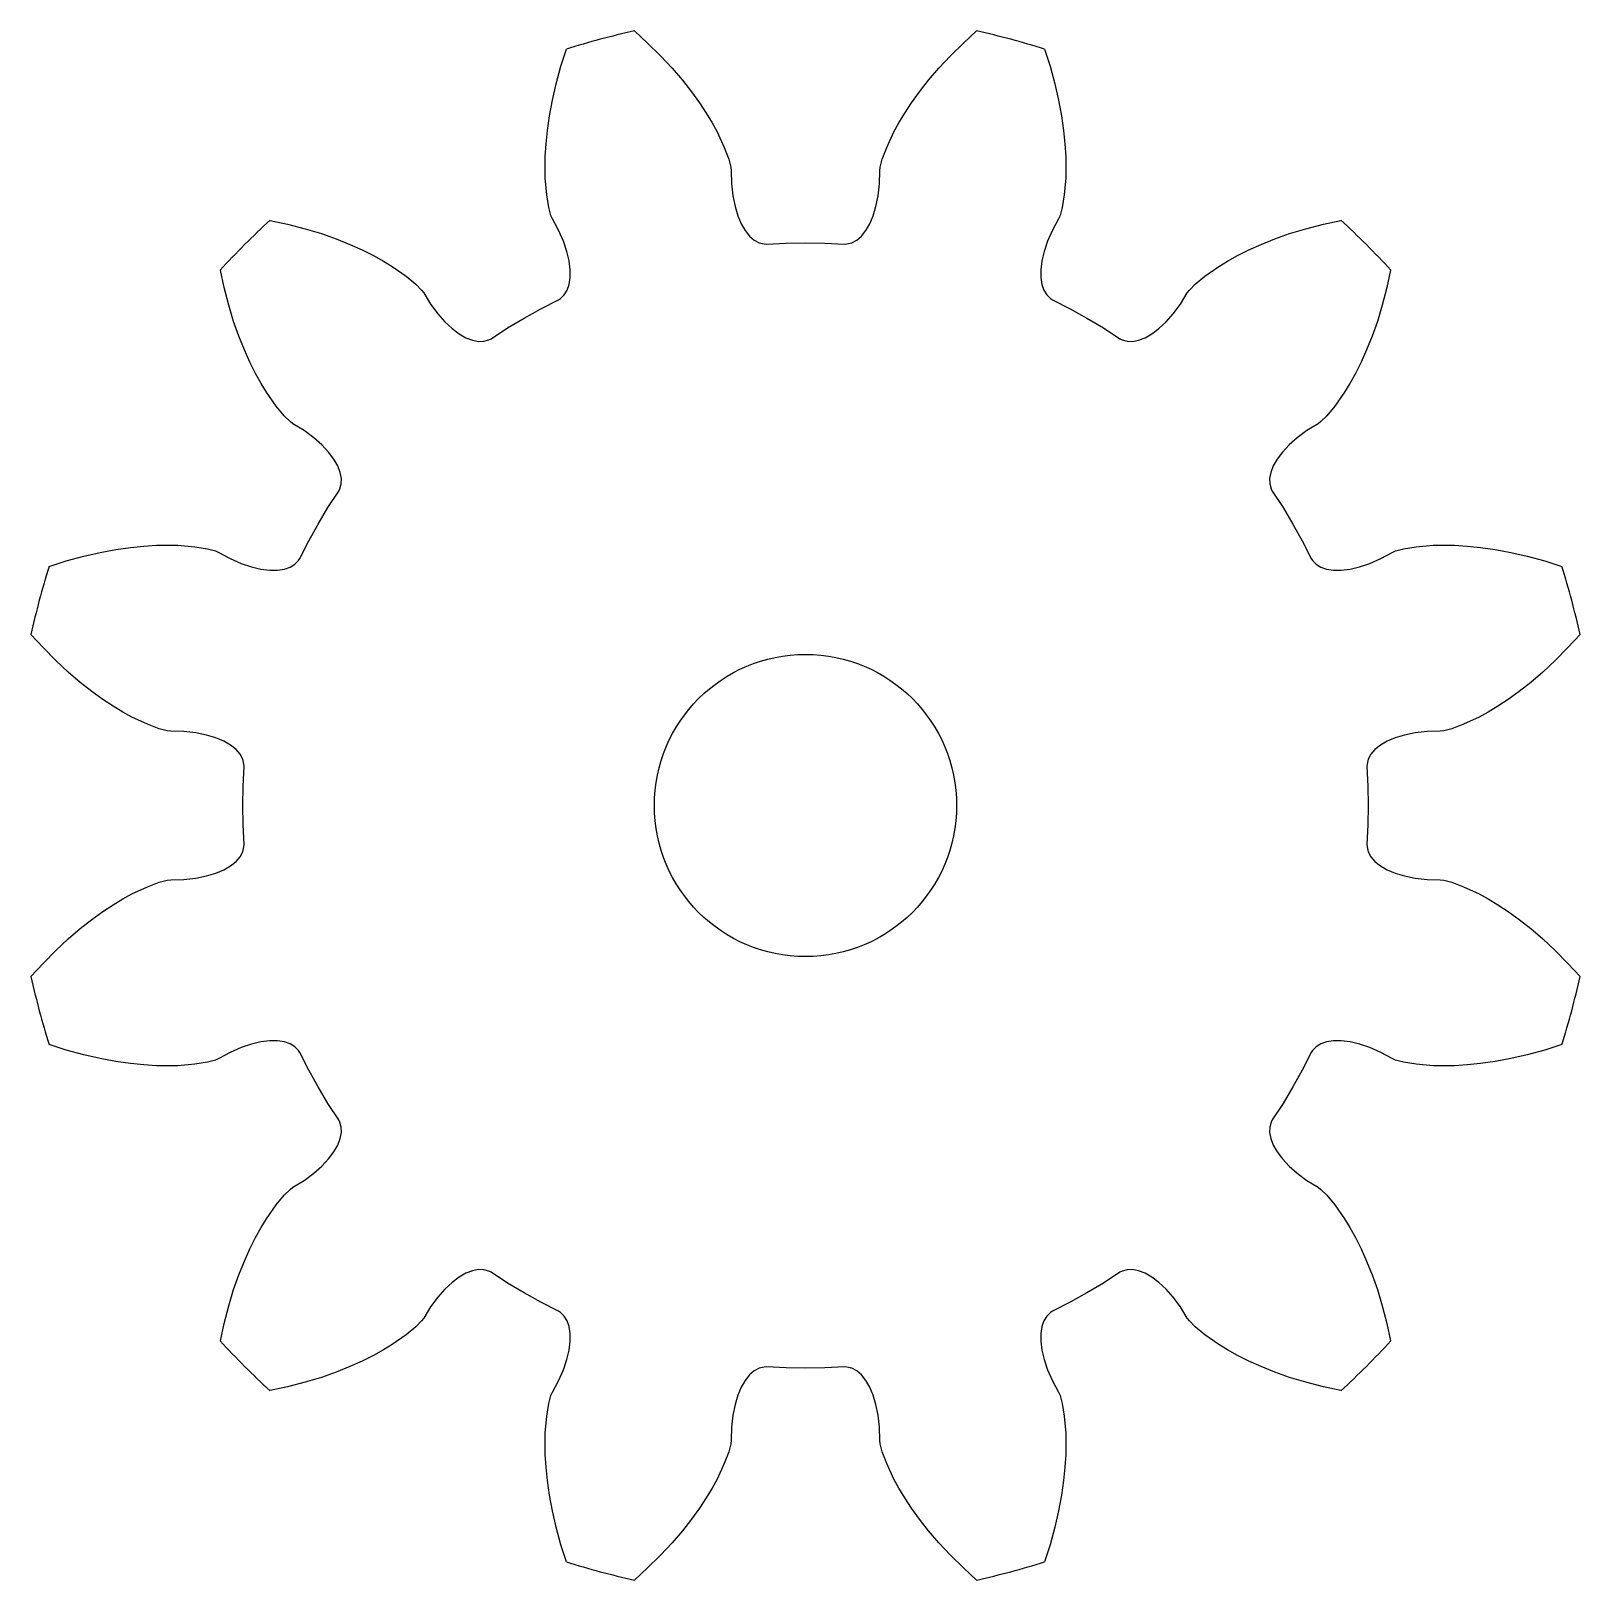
# Model space of a CAD drawing. Extents: x 10.7 to 31.3, y -10.3 to 10.3.
import ezdxf

# ---------------------------------------------------------------- set-up
doc = ezdxf.new("R2010")
doc.units = 0

msp = doc.modelspace()

# ---------------------------------------------------------------- linework, layer by layer
msp.add_circle((21, 0), 2)
msp.add_circle((21, 0), 2)
at = {"layer": 'layer0'}
for p, q in [((18.735, 10.253), (18.91, 10.093)), ((18.91, 10.093), (19.081, 9.925)), ((22.919, 9.925), (23.09, 10.093)), ((23.09, 10.093), (23.265, 10.253)), ((17.763, 9.786), (17.836, 10.012)), ((19.081, 9.925), (19.234, 9.76)), ((22.766, 9.76), (22.919, 9.925)), ((24.164, 10.012), (24.237, 9.786)), ((17.7, 9.554), (17.763, 9.786)), ((19.234, 9.76), (19.371, 9.601)), ((22.629, 9.601), (22.766, 9.76)), ((24.237, 9.786), (24.3, 9.554)), ((17.649, 9.335), (17.7, 9.554)), ((19.371, 9.601), (19.491, 9.448)), ((19.491, 9.448), (19.596, 9.302)), ((22.404, 9.302), (22.509, 9.448)), ((22.509, 9.448), (22.629, 9.601)), ((24.3, 9.554), (24.351, 9.335)), ((17.611, 9.129), (17.649, 9.335)), ((19.596, 9.302), (19.687, 9.163)), ((22.313, 9.163), (22.404, 9.302)), ((24.351, 9.335), (24.389, 9.129)), ((17.583, 8.936), (17.611, 9.129)), ((19.687, 9.163), (19.764, 9.035)), ((19.764, 9.035), (19.829, 8.916)), ((22.171, 8.916), (22.236, 9.035)), ((22.236, 9.035), (22.313, 9.163)), ((24.389, 9.129), (24.417, 8.936)), ((17.565, 8.758), (17.583, 8.936)), ((19.829, 8.916), (19.925, 8.711)), ((22.075, 8.711), (22.171, 8.916)), ((24.417, 8.936), (24.435, 8.758)), ((17.555, 8.591), (17.565, 8.758)), ((19.925, 8.711), (19.983, 8.554)), ((22.017, 8.554), (22.075, 8.711)), ((24.435, 8.758), (24.445, 8.591)), ((17.553, 8.442), (17.555, 8.591)), ((17.556, 8.307), (17.553, 8.442)), ((19.983, 8.554), (20.012, 8.45)), ((20.012, 8.45), (20.017, 8.402)), ((21.983, 8.402), (21.988, 8.45)), ((21.988, 8.45), (22.017, 8.554)), ((24.447, 8.442), (24.444, 8.307)), ((24.445, 8.591), (24.447, 8.442)), ((17.576, 8.082), (17.556, 8.307)), ((20.017, 8.402), (20.022, 8.229)), ((20.022, 8.229), (20.039, 8.072)), ((21.961, 8.072), (21.978, 8.229)), ((21.978, 8.229), (21.983, 8.402)), ((24.444, 8.307), (24.424, 8.082)), ((17.604, 7.917), (17.576, 8.082)), ((20.039, 8.072), (20.067, 7.931)), ((21.933, 7.931), (21.961, 8.072)), ((24.424, 8.082), (24.396, 7.917)), ((17.631, 7.812), (17.604, 7.917)), ((17.65, 7.768), (17.631, 7.812)), ((20.067, 7.931), (20.105, 7.807)), ((20.105, 7.807), (20.15, 7.7)), ((21.85, 7.7), (21.895, 7.807)), ((21.895, 7.807), (21.933, 7.931)), ((24.369, 7.812), (24.35, 7.768)), ((24.396, 7.917), (24.369, 7.812)), ((13.912, 7.746), (14.144, 7.696)), ((14.144, 7.696), (14.376, 7.635)), ((14.376, 7.635), (14.591, 7.57)), ((17.732, 7.616), (17.65, 7.768)), ((17.796, 7.471), (17.732, 7.616)), ((20.15, 7.7), (20.203, 7.61)), ((20.203, 7.61), (20.26, 7.538)), ((21.74, 7.538), (21.797, 7.61)), ((21.797, 7.61), (21.85, 7.7)), ((24.268, 7.616), (24.204, 7.471)), ((24.35, 7.768), (24.268, 7.616)), ((27.409, 7.57), (27.624, 7.635)), ((27.624, 7.635), (27.856, 7.696)), ((27.856, 7.696), (28.088, 7.746)), ((14.591, 7.57), (14.789, 7.5)), ((14.789, 7.5), (14.969, 7.427)), ((14.969, 7.427), (15.133, 7.354)), ((17.842, 7.335), (17.796, 7.471)), ((20.26, 7.538), (20.322, 7.485)), ((20.322, 7.485), (20.386, 7.45)), ((20.386, 7.45), (20.451, 7.434)), ((20.451, 7.434), (20.484, 7.432)), ((20.484, 7.432), (20.746, 7.446)), ((20.746, 7.446), (21, 7.45)), ((21, 7.45), (21.254, 7.446)), ((21.254, 7.446), (21.516, 7.432)), ((21.516, 7.432), (21.549, 7.434)), ((21.549, 7.434), (21.614, 7.45)), ((21.614, 7.45), (21.678, 7.485)), ((21.678, 7.485), (21.74, 7.538)), ((24.204, 7.471), (24.158, 7.335)), ((26.867, 7.354), (27.031, 7.427)), ((27.031, 7.427), (27.211, 7.5)), ((27.211, 7.5), (27.409, 7.57)), ((15.133, 7.354), (15.282, 7.279)), ((15.282, 7.279), (15.412, 7.207)), ((15.412, 7.207), (15.528, 7.136)), ((17.872, 7.209), (17.842, 7.335)), ((17.886, 7.093), (17.872, 7.209)), ((24.128, 7.209), (24.114, 7.093)), ((24.158, 7.335), (24.128, 7.209)), ((26.472, 7.136), (26.588, 7.207)), ((26.588, 7.207), (26.718, 7.279)), ((26.718, 7.279), (26.867, 7.354)), ((13.304, 6.856), (13.254, 7.088)), ((15.528, 7.136), (15.713, 7.007)), ((15.713, 7.007), (15.842, 6.899)), ((17.871, 6.898), (17.886, 6.989)), ((17.886, 6.989), (17.886, 7.093)), ((24.114, 7.093), (24.114, 6.989)), ((24.114, 6.989), (24.129, 6.898)), ((26.158, 6.899), (26.287, 7.007)), ((26.287, 7.007), (26.472, 7.136)), ((28.746, 7.088), (28.696, 6.856)), ((13.365, 6.624), (13.304, 6.856)), ((15.842, 6.899), (15.919, 6.823)), ((15.919, 6.823), (15.948, 6.785)), ((15.948, 6.785), (16.038, 6.638)), ((17.807, 6.759), (17.845, 6.821)), ((17.845, 6.821), (17.871, 6.898)), ((24.129, 6.898), (24.155, 6.821)), ((24.155, 6.821), (24.193, 6.759)), ((25.962, 6.638), (26.052, 6.785)), ((26.052, 6.785), (26.081, 6.823)), ((26.081, 6.823), (26.158, 6.899)), ((28.696, 6.856), (28.635, 6.624)), ((13.43, 6.409), (13.365, 6.624)), ((16.038, 6.638), (16.132, 6.51)), ((17.275, 6.452), (17.497, 6.575)), ((17.497, 6.575), (17.731, 6.695)), ((17.731, 6.695), (17.758, 6.712)), ((17.758, 6.712), (17.807, 6.759)), ((24.193, 6.759), (24.242, 6.712)), ((24.242, 6.712), (24.269, 6.695)), ((24.269, 6.695), (24.503, 6.575)), ((24.503, 6.575), (24.725, 6.452)), ((25.868, 6.51), (25.962, 6.638)), ((28.635, 6.624), (28.57, 6.409)), ((13.5, 6.211), (13.43, 6.409)), ((16.132, 6.51), (16.227, 6.402)), ((16.227, 6.402), (16.321, 6.313)), ((17.057, 6.321), (17.275, 6.452)), ((24.725, 6.452), (24.943, 6.321)), ((25.679, 6.313), (25.773, 6.402)), ((25.773, 6.402), (25.868, 6.51)), ((28.57, 6.409), (28.5, 6.211)), ((13.573, 6.031), (13.5, 6.211)), ((16.321, 6.313), (16.414, 6.243)), ((16.414, 6.243), (16.504, 6.192)), ((16.504, 6.192), (16.59, 6.159)), ((16.59, 6.159), (16.67, 6.143)), ((16.743, 6.145), (16.808, 6.163)), ((16.808, 6.163), (16.837, 6.178)), ((16.837, 6.178), (17.057, 6.321)), ((24.943, 6.321), (25.163, 6.178)), ((25.163, 6.178), (25.192, 6.163)), ((25.192, 6.163), (25.257, 6.145)), ((25.33, 6.143), (25.41, 6.159)), ((25.41, 6.159), (25.496, 6.192)), ((25.496, 6.192), (25.586, 6.243)), ((25.586, 6.243), (25.679, 6.313)), ((28.5, 6.211), (28.427, 6.031)), ((13.646, 5.867), (13.573, 6.031)), ((16.67, 6.143), (16.743, 6.145)), ((25.257, 6.145), (25.33, 6.143)), ((28.427, 6.031), (28.354, 5.867)), ((13.721, 5.718), (13.646, 5.867)), ((28.354, 5.867), (28.279, 5.718)), ((13.793, 5.588), (13.721, 5.718)), ((13.864, 5.472), (13.793, 5.588)), ((28.207, 5.588), (28.136, 5.472)), ((28.279, 5.718), (28.207, 5.588)), ((13.993, 5.287), (13.864, 5.472)), ((28.136, 5.472), (28.007, 5.287)), ((14.101, 5.158), (13.993, 5.287)), ((14.177, 5.081), (14.101, 5.158)), ((27.899, 5.158), (27.823, 5.081)), ((28.007, 5.287), (27.899, 5.158)), ((14.215, 5.052), (14.177, 5.081)), ((14.362, 4.962), (14.215, 5.052)), ((14.49, 4.868), (14.362, 4.962)), ((27.638, 4.962), (27.51, 4.868)), ((27.785, 5.052), (27.638, 4.962)), ((27.823, 5.081), (27.785, 5.052)), ((14.598, 4.773), (14.49, 4.868)), ((14.687, 4.679), (14.598, 4.773)), ((27.402, 4.773), (27.313, 4.679)), ((27.51, 4.868), (27.402, 4.773)), ((14.757, 4.586), (14.687, 4.679)), ((14.808, 4.496), (14.757, 4.586)), ((27.243, 4.586), (27.192, 4.496)), ((27.313, 4.679), (27.243, 4.586)), ((14.841, 4.41), (14.808, 4.496)), ((14.857, 4.33), (14.841, 4.41)), ((14.855, 4.257), (14.857, 4.33)), ((27.159, 4.41), (27.143, 4.33)), ((27.143, 4.33), (27.145, 4.257)), ((27.192, 4.496), (27.159, 4.41)), ((14.679, 3.943), (14.822, 4.163)), ((14.822, 4.163), (14.837, 4.192)), ((14.837, 4.192), (14.855, 4.257)), ((27.145, 4.257), (27.163, 4.192)), ((27.163, 4.192), (27.178, 4.163)), ((27.178, 4.163), (27.321, 3.943)), ((14.548, 3.725), (14.679, 3.943)), ((27.321, 3.943), (27.452, 3.725)), ((14.425, 3.503), (14.548, 3.725)), ((27.452, 3.725), (27.575, 3.503)), ((14.305, 3.269), (14.425, 3.503)), ((27.575, 3.503), (27.695, 3.269)), ((11.214, 3.237), (11.446, 3.3)), ((11.446, 3.3), (11.665, 3.351)), ((11.665, 3.351), (11.871, 3.389)), ((11.871, 3.389), (12.064, 3.417)), ((12.064, 3.417), (12.242, 3.435)), ((12.242, 3.435), (12.409, 3.445)), ((12.409, 3.445), (12.558, 3.447)), ((12.558, 3.447), (12.693, 3.444)), ((12.693, 3.444), (12.918, 3.424)), ((12.918, 3.424), (13.083, 3.396)), ((13.083, 3.396), (13.188, 3.369)), ((13.188, 3.369), (13.232, 3.35)), ((13.232, 3.35), (13.384, 3.268)), ((28.616, 3.268), (28.768, 3.35)), ((28.768, 3.35), (28.812, 3.369)), ((28.812, 3.369), (28.917, 3.396)), ((28.917, 3.396), (29.082, 3.424)), ((29.082, 3.424), (29.307, 3.444)), ((29.307, 3.444), (29.442, 3.447)), ((29.442, 3.447), (29.591, 3.445)), ((29.591, 3.445), (29.758, 3.435)), ((29.758, 3.435), (29.936, 3.417)), ((29.936, 3.417), (30.129, 3.389)), ((30.129, 3.389), (30.335, 3.351)), ((30.335, 3.351), (30.554, 3.3)), ((30.554, 3.3), (30.786, 3.237)), ((10.988, 3.164), (11.214, 3.237)), ((13.384, 3.268), (13.529, 3.204)), ((13.529, 3.204), (13.665, 3.158)), ((13.665, 3.158), (13.791, 3.128)), ((13.791, 3.128), (13.907, 3.114)), ((13.907, 3.114), (14.011, 3.114)), ((14.011, 3.114), (14.102, 3.129)), ((14.102, 3.129), (14.179, 3.155)), ((14.179, 3.155), (14.241, 3.193)), ((14.241, 3.193), (14.288, 3.242)), ((14.288, 3.242), (14.305, 3.269)), ((27.695, 3.269), (27.712, 3.242)), ((27.712, 3.242), (27.759, 3.193)), ((27.759, 3.193), (27.821, 3.155)), ((27.821, 3.155), (27.898, 3.129)), ((27.898, 3.129), (27.989, 3.114)), ((27.989, 3.114), (28.093, 3.114)), ((28.093, 3.114), (28.209, 3.128)), ((28.209, 3.128), (28.335, 3.158)), ((28.335, 3.158), (28.471, 3.204)), ((28.471, 3.204), (28.616, 3.268)), ((30.786, 3.237), (31.012, 3.164)), ((10.907, 2.09), (10.747, 2.265)), ((31.253, 2.265), (31.093, 2.09)), ((11.075, 1.919), (10.907, 2.09)), ((31.093, 2.09), (30.925, 1.919)), ((11.24, 1.766), (11.075, 1.919)), ((30.925, 1.919), (30.76, 1.766)), ((11.399, 1.629), (11.24, 1.766)), ((30.76, 1.766), (30.601, 1.629)), ((11.552, 1.509), (11.399, 1.629)), ((11.698, 1.404), (11.552, 1.509)), ((30.448, 1.509), (30.302, 1.404)), ((30.601, 1.629), (30.448, 1.509)), ((11.837, 1.313), (11.698, 1.404)), ((11.965, 1.236), (11.837, 1.313)), ((12.084, 1.171), (11.965, 1.236)), ((30.035, 1.236), (29.916, 1.171)), ((30.163, 1.313), (30.035, 1.236)), ((30.302, 1.404), (30.163, 1.313)), ((12.289, 1.075), (12.084, 1.171)), ((12.446, 1.017), (12.289, 1.075)), ((29.711, 1.075), (29.554, 1.017)), ((29.916, 1.171), (29.711, 1.075)), ((12.55, 0.988), (12.446, 1.017)), ((12.598, 0.983), (12.55, 0.988)), ((12.771, 0.978), (12.598, 0.983)), ((12.928, 0.961), (12.771, 0.978)), ((13.069, 0.933), (12.928, 0.961)), ((13.193, 0.895), (13.069, 0.933)), ((13.3, 0.85), (13.193, 0.895)), ((13.39, 0.797), (13.3, 0.85)), ((28.7, 0.85), (28.61, 0.797)), ((28.807, 0.895), (28.7, 0.85)), ((28.931, 0.933), (28.807, 0.895)), ((29.072, 0.961), (28.931, 0.933)), ((29.229, 0.978), (29.072, 0.961)), ((29.402, 0.983), (29.229, 0.978)), ((29.45, 0.988), (29.402, 0.983)), ((29.554, 1.017), (29.45, 0.988)), ((13.462, 0.74), (13.39, 0.797)), ((13.515, 0.678), (13.462, 0.74)), ((13.55, 0.614), (13.515, 0.678)), ((28.485, 0.678), (28.45, 0.614)), ((28.538, 0.74), (28.485, 0.678)), ((28.61, 0.797), (28.538, 0.74)), ((13.566, 0.549), (13.55, 0.614)), ((13.554, 0.254), (13.568, 0.516)), ((13.568, 0.516), (13.566, 0.549)), ((28.434, 0.549), (28.432, 0.516)), ((28.432, 0.516), (28.446, 0.254)), ((28.45, 0.614), (28.434, 0.549)), ((13.55, 0), (13.554, 0.254)), ((28.446, 0.254), (28.45, 0)), ((13.554, -0.254), (13.55, 0)), ((28.45, 0), (28.446, -0.254)), ((13.568, -0.516), (13.554, -0.254)), ((28.446, -0.254), (28.432, -0.516)), ((13.515, -0.678), (13.55, -0.614)), ((13.55, -0.614), (13.566, -0.549)), ((13.566, -0.549), (13.568, -0.516)), ((28.432, -0.516), (28.434, -0.549)), ((28.434, -0.549), (28.45, -0.614)), ((28.45, -0.614), (28.485, -0.678)), ((13.3, -0.85), (13.39, -0.797)), ((13.39, -0.797), (13.462, -0.74)), ((13.462, -0.74), (13.515, -0.678)), ((28.485, -0.678), (28.538, -0.74)), ((28.538, -0.74), (28.61, -0.797)), ((28.61, -0.797), (28.7, -0.85)), ((12.289, -1.075), (12.446, -1.017)), ((12.446, -1.017), (12.55, -0.988)), ((12.55, -0.988), (12.598, -0.983)), ((12.598, -0.983), (12.771, -0.978)), ((12.771, -0.978), (12.928, -0.961)), ((12.928, -0.961), (13.069, -0.933)), ((13.069, -0.933), (13.193, -0.895)), ((13.193, -0.895), (13.3, -0.85)), ((28.7, -0.85), (28.807, -0.895)), ((28.807, -0.895), (28.931, -0.933)), ((28.931, -0.933), (29.072, -0.961)), ((29.072, -0.961), (29.229, -0.978)), ((29.229, -0.978), (29.402, -0.983)), ((29.402, -0.983), (29.45, -0.988)), ((29.45, -0.988), (29.554, -1.017)), ((29.554, -1.017), (29.711, -1.075)), ((11.965, -1.236), (12.084, -1.171)), ((12.084, -1.171), (12.289, -1.075)), ((29.711, -1.075), (29.916, -1.171)), ((29.916, -1.171), (30.035, -1.236)), ((11.552, -1.509), (11.698, -1.404)), ((11.698, -1.404), (11.837, -1.313)), ((11.837, -1.313), (11.965, -1.236)), ((30.035, -1.236), (30.163, -1.313)), ((30.163, -1.313), (30.302, -1.404)), ((30.302, -1.404), (30.448, -1.509)), ((11.24, -1.766), (11.399, -1.629)), ((11.399, -1.629), (11.552, -1.509)), ((30.448, -1.509), (30.601, -1.629)), ((30.601, -1.629), (30.76, -1.766)), ((11.075, -1.919), (11.24, -1.766)), ((30.76, -1.766), (30.925, -1.919)), ((10.907, -2.09), (11.075, -1.919)), ((30.925, -1.919), (31.093, -2.09)), ((10.747, -2.265), (10.907, -2.09)), ((31.093, -2.09), (31.253, -2.265)), ((11.214, -3.237), (10.988, -3.164)), ((11.446, -3.3), (11.214, -3.237)), ((13.384, -3.268), (13.232, -3.35)), ((13.529, -3.204), (13.384, -3.268)), ((13.665, -3.158), (13.529, -3.204)), ((13.791, -3.128), (13.665, -3.158)), ((13.907, -3.114), (13.791, -3.128)), ((14.011, -3.114), (13.907, -3.114)), ((14.102, -3.129), (14.011, -3.114)), ((14.179, -3.155), (14.102, -3.129)), ((14.241, -3.193), (14.179, -3.155)), ((14.288, -3.242), (14.241, -3.193)), ((14.305, -3.269), (14.288, -3.242)), ((14.425, -3.503), (14.305, -3.269)), ((27.695, -3.269), (27.575, -3.503)), ((27.712, -3.242), (27.695, -3.269)), ((27.759, -3.193), (27.712, -3.242)), ((27.821, -3.155), (27.759, -3.193)), ((27.898, -3.129), (27.821, -3.155)), ((27.989, -3.114), (27.898, -3.129)), ((28.093, -3.114), (27.989, -3.114)), ((28.209, -3.128), (28.093, -3.114)), ((28.335, -3.158), (28.209, -3.128)), ((28.471, -3.204), (28.335, -3.158)), ((28.616, -3.268), (28.471, -3.204)), ((28.768, -3.35), (28.616, -3.268)), ((30.786, -3.237), (30.554, -3.3)), ((31.012, -3.164), (30.786, -3.237)), ((11.665, -3.351), (11.446, -3.3)), ((11.871, -3.389), (11.665, -3.351)), ((12.064, -3.417), (11.871, -3.389)), ((12.242, -3.435), (12.064, -3.417)), ((12.409, -3.445), (12.242, -3.435)), ((12.558, -3.447), (12.409, -3.445)), ((12.693, -3.444), (12.558, -3.447)), ((12.918, -3.424), (12.693, -3.444)), ((13.083, -3.396), (12.918, -3.424)), ((13.188, -3.369), (13.083, -3.396)), ((13.232, -3.35), (13.188, -3.369)), ((28.812, -3.369), (28.768, -3.35)), ((28.917, -3.396), (28.812, -3.369)), ((29.082, -3.424), (28.917, -3.396)), ((29.307, -3.444), (29.082, -3.424)), ((29.442, -3.447), (29.307, -3.444)), ((29.591, -3.445), (29.442, -3.447)), ((29.758, -3.435), (29.591, -3.445)), ((29.936, -3.417), (29.758, -3.435)), ((30.129, -3.389), (29.936, -3.417)), ((30.335, -3.351), (30.129, -3.389)), ((30.554, -3.3), (30.335, -3.351)), ((14.548, -3.725), (14.425, -3.503)), ((27.575, -3.503), (27.452, -3.725)), ((14.679, -3.943), (14.548, -3.725)), ((27.452, -3.725), (27.321, -3.943)), ((14.822, -4.163), (14.679, -3.943)), ((27.321, -3.943), (27.178, -4.163)), ((14.837, -4.192), (14.822, -4.163)), ((14.855, -4.257), (14.837, -4.192)), ((14.857, -4.33), (14.855, -4.257)), ((27.145, -4.257), (27.143, -4.33)), ((27.163, -4.192), (27.145, -4.257)), ((27.178, -4.163), (27.163, -4.192)), ((14.757, -4.586), (14.808, -4.496)), ((14.808, -4.496), (14.841, -4.41)), ((14.841, -4.41), (14.857, -4.33)), ((27.143, -4.33), (27.159, -4.41)), ((27.159, -4.41), (27.192, -4.496)), ((27.192, -4.496), (27.243, -4.586)), ((14.598, -4.773), (14.687, -4.679)), ((14.687, -4.679), (14.757, -4.586)), ((27.243, -4.586), (27.313, -4.679)), ((27.313, -4.679), (27.402, -4.773)), ((14.362, -4.962), (14.49, -4.868)), ((14.49, -4.868), (14.598, -4.773)), ((27.402, -4.773), (27.51, -4.868)), ((27.51, -4.868), (27.638, -4.962)), ((14.101, -5.158), (14.177, -5.081)), ((14.177, -5.081), (14.215, -5.052)), ((14.215, -5.052), (14.362, -4.962)), ((27.638, -4.962), (27.785, -5.052)), ((27.785, -5.052), (27.823, -5.081)), ((27.823, -5.081), (27.899, -5.158)), ((13.864, -5.472), (13.993, -5.287)), ((13.993, -5.287), (14.101, -5.158)), ((27.899, -5.158), (28.007, -5.287)), ((28.007, -5.287), (28.136, -5.472)), ((13.793, -5.588), (13.864, -5.472)), ((28.136, -5.472), (28.207, -5.588)), ((13.646, -5.867), (13.721, -5.718)), ((13.721, -5.718), (13.793, -5.588)), ((28.207, -5.588), (28.279, -5.718)), ((28.279, -5.718), (28.354, -5.867)), ((13.573, -6.031), (13.646, -5.867)), ((28.354, -5.867), (28.427, -6.031)), ((13.5, -6.211), (13.573, -6.031)), ((16.67, -6.143), (16.59, -6.159)), ((16.743, -6.145), (16.67, -6.143)), ((16.808, -6.163), (16.743, -6.145)), ((25.257, -6.145), (25.192, -6.163)), ((25.33, -6.143), (25.257, -6.145)), ((25.41, -6.159), (25.33, -6.143)), ((28.427, -6.031), (28.5, -6.211)), ((13.43, -6.409), (13.5, -6.211)), ((16.321, -6.313), (16.227, -6.402)), ((16.414, -6.243), (16.321, -6.313)), ((16.504, -6.192), (16.414, -6.243)), ((16.59, -6.159), (16.504, -6.192)), ((16.837, -6.178), (16.808, -6.163)), ((17.057, -6.321), (16.837, -6.178)), ((17.275, -6.452), (17.057, -6.321)), ((24.943, -6.321), (24.725, -6.452)), ((25.163, -6.178), (24.943, -6.321)), ((25.192, -6.163), (25.163, -6.178)), ((25.496, -6.192), (25.41, -6.159)), ((25.586, -6.243), (25.496, -6.192)), ((25.679, -6.313), (25.586, -6.243)), ((25.773, -6.402), (25.679, -6.313)), ((28.5, -6.211), (28.57, -6.409)), ((13.365, -6.624), (13.43, -6.409)), ((16.132, -6.51), (16.038, -6.638)), ((16.227, -6.402), (16.132, -6.51)), ((17.497, -6.575), (17.275, -6.452)), ((24.725, -6.452), (24.503, -6.575)), ((25.868, -6.51), (25.773, -6.402)), ((25.962, -6.638), (25.868, -6.51)), ((28.57, -6.409), (28.635, -6.624)), ((13.304, -6.856), (13.365, -6.624)), ((16.038, -6.638), (15.948, -6.785)), ((17.731, -6.695), (17.497, -6.575)), ((17.758, -6.712), (17.731, -6.695)), ((17.807, -6.759), (17.758, -6.712)), ((17.845, -6.821), (17.807, -6.759)), ((24.193, -6.759), (24.155, -6.821)), ((24.242, -6.712), (24.193, -6.759)), ((24.269, -6.695), (24.242, -6.712)), ((24.503, -6.575), (24.269, -6.695)), ((26.052, -6.785), (25.962, -6.638)), ((28.635, -6.624), (28.696, -6.856)), ((13.254, -7.088), (13.304, -6.856)), ((15.842, -6.899), (15.713, -7.007)), ((15.919, -6.823), (15.842, -6.899)), ((15.948, -6.785), (15.919, -6.823)), ((17.871, -6.898), (17.845, -6.821)), ((17.886, -6.989), (17.871, -6.898)), ((24.129, -6.898), (24.114, -6.989)), ((24.155, -6.821), (24.129, -6.898)), ((26.081, -6.823), (26.052, -6.785)), ((26.158, -6.899), (26.081, -6.823)), ((26.287, -7.007), (26.158, -6.899)), ((28.696, -6.856), (28.746, -7.088)), ((15.528, -7.136), (15.412, -7.207)), ((15.713, -7.007), (15.528, -7.136)), ((17.872, -7.209), (17.886, -7.093)), ((17.886, -7.093), (17.886, -6.989)), ((24.114, -6.989), (24.114, -7.093)), ((24.114, -7.093), (24.128, -7.209)), ((26.472, -7.136), (26.287, -7.007)), ((26.588, -7.207), (26.472, -7.136)), ((15.133, -7.354), (14.969, -7.427)), ((15.282, -7.279), (15.133, -7.354)), ((15.412, -7.207), (15.282, -7.279)), ((17.796, -7.471), (17.842, -7.335)), ((17.842, -7.335), (17.872, -7.209)), ((24.128, -7.209), (24.158, -7.335)), ((24.158, -7.335), (24.204, -7.471)), ((26.718, -7.279), (26.588, -7.207)), ((26.867, -7.354), (26.718, -7.279)), ((27.031, -7.427), (26.867, -7.354)), ((14.591, -7.57), (14.376, -7.635)), ((14.789, -7.5), (14.591, -7.57)), ((14.969, -7.427), (14.789, -7.5)), ((17.732, -7.616), (17.796, -7.471)), ((20.26, -7.538), (20.203, -7.61)), ((20.322, -7.485), (20.26, -7.538)), ((20.386, -7.45), (20.322, -7.485)), ((20.451, -7.434), (20.386, -7.45)), ((20.484, -7.432), (20.451, -7.434)), ((20.746, -7.446), (20.484, -7.432)), ((21, -7.45), (20.746, -7.446)), ((21.254, -7.446), (21, -7.45)), ((21.516, -7.432), (21.254, -7.446)), ((21.549, -7.434), (21.516, -7.432)), ((21.614, -7.45), (21.549, -7.434)), ((21.678, -7.485), (21.614, -7.45)), ((21.74, -7.538), (21.678, -7.485)), ((21.797, -7.61), (21.74, -7.538)), ((24.204, -7.471), (24.268, -7.616)), ((27.211, -7.5), (27.031, -7.427)), ((27.409, -7.57), (27.211, -7.5)), ((27.624, -7.635), (27.409, -7.57)), ((14.144, -7.696), (13.912, -7.746)), ((14.376, -7.635), (14.144, -7.696)), ((17.631, -7.812), (17.65, -7.768)), ((17.65, -7.768), (17.732, -7.616)), ((20.15, -7.7), (20.105, -7.807)), ((20.203, -7.61), (20.15, -7.7)), ((21.85, -7.7), (21.797, -7.61)), ((21.895, -7.807), (21.85, -7.7)), ((24.268, -7.616), (24.35, -7.768)), ((24.35, -7.768), (24.369, -7.812)), ((27.856, -7.696), (27.624, -7.635)), ((28.088, -7.746), (27.856, -7.696)), ((17.576, -8.082), (17.604, -7.917)), ((17.604, -7.917), (17.631, -7.812)), ((20.067, -7.931), (20.039, -8.072)), ((20.105, -7.807), (20.067, -7.931)), ((21.933, -7.931), (21.895, -7.807)), ((21.961, -8.072), (21.933, -7.931)), ((24.369, -7.812), (24.396, -7.917)), ((24.396, -7.917), (24.424, -8.082)), ((17.556, -8.307), (17.576, -8.082)), ((20.039, -8.072), (20.022, -8.229)), ((21.978, -8.229), (21.961, -8.072)), ((24.424, -8.082), (24.444, -8.307)), ((17.553, -8.442), (17.556, -8.307)), ((20.017, -8.402), (20.012, -8.45)), ((20.022, -8.229), (20.017, -8.402)), ((21.983, -8.402), (21.978, -8.229)), ((21.988, -8.45), (21.983, -8.402)), ((24.444, -8.307), (24.447, -8.442)), ((17.555, -8.591), (17.553, -8.442)), ((17.565, -8.758), (17.555, -8.591)), ((19.983, -8.554), (19.925, -8.711)), ((20.012, -8.45), (19.983, -8.554)), ((22.017, -8.554), (21.988, -8.45)), ((22.075, -8.711), (22.017, -8.554)), ((24.445, -8.591), (24.435, -8.758)), ((24.447, -8.442), (24.445, -8.591)), ((17.583, -8.936), (17.565, -8.758)), ((19.925, -8.711), (19.829, -8.916)), ((22.171, -8.916), (22.075, -8.711)), ((24.435, -8.758), (24.417, -8.936)), ((17.611, -9.129), (17.583, -8.936)), ((19.829, -8.916), (19.764, -9.035)), ((22.236, -9.035), (22.171, -8.916)), ((24.417, -8.936), (24.389, -9.129)), ((17.649, -9.335), (17.611, -9.129)), ((19.687, -9.163), (19.596, -9.302)), ((19.764, -9.035), (19.687, -9.163)), ((22.313, -9.163), (22.236, -9.035)), ((22.404, -9.302), (22.313, -9.163)), ((24.389, -9.129), (24.351, -9.335)), ((17.7, -9.554), (17.649, -9.335)), ((19.596, -9.302), (19.491, -9.448)), ((22.509, -9.448), (22.404, -9.302)), ((24.351, -9.335), (24.3, -9.554)), ((17.763, -9.786), (17.7, -9.554)), ((19.371, -9.601), (19.234, -9.76)), ((19.491, -9.448), (19.371, -9.601)), ((22.629, -9.601), (22.509, -9.448)), ((22.766, -9.76), (22.629, -9.601)), ((24.3, -9.554), (24.237, -9.786)), ((17.836, -10.012), (17.763, -9.786)), ((19.234, -9.76), (19.081, -9.925)), ((22.919, -9.925), (22.766, -9.76)), ((24.237, -9.786), (24.164, -10.012)), ((19.081, -9.925), (18.91, -10.093)), ((23.09, -10.093), (22.919, -9.925)), ((18.91, -10.093), (18.735, -10.253)), ((23.265, -10.253), (23.09, -10.093))]:
    msp.add_line(p, q, dxfattribs=at)
for start, end in [(102.4603, 107.5397), (72.4603, 77.5397), (132.4603, 137.5397), (42.4603, 47.5397), (162.4603, 167.5397), (12.4603, 17.5397), (192.4603, 197.5397), (342.4603, 347.5397), (222.4603, 227.5397), (312.4603, 317.5397), (252.4603, 257.5397), (282.4603, 287.5397)]:
    msp.add_arc((21, 0), 10.5, start, end, dxfattribs=at)
at = {"layer": 'layer1'}
for p, q in [((18.735, 10.253), (18.91, 10.093)), ((18.91, 10.093), (19.081, 9.925)), ((22.919, 9.925), (23.09, 10.093)), ((23.09, 10.093), (23.265, 10.253)), ((17.763, 9.786), (17.836, 10.012)), ((19.081, 9.925), (19.234, 9.76)), ((22.766, 9.76), (22.919, 9.925)), ((24.164, 10.012), (24.237, 9.786)), ((17.7, 9.554), (17.763, 9.786)), ((19.234, 9.76), (19.371, 9.601)), ((22.629, 9.601), (22.766, 9.76)), ((24.237, 9.786), (24.3, 9.554)), ((17.649, 9.335), (17.7, 9.554)), ((19.371, 9.601), (19.491, 9.448)), ((19.491, 9.448), (19.596, 9.302)), ((22.404, 9.302), (22.509, 9.448)), ((22.509, 9.448), (22.629, 9.601)), ((24.3, 9.554), (24.351, 9.335)), ((17.611, 9.129), (17.649, 9.335)), ((19.596, 9.302), (19.687, 9.163)), ((22.313, 9.163), (22.404, 9.302)), ((24.351, 9.335), (24.389, 9.129)), ((17.583, 8.936), (17.611, 9.129)), ((19.687, 9.163), (19.764, 9.035)), ((19.764, 9.035), (19.829, 8.916)), ((22.171, 8.916), (22.236, 9.035)), ((22.236, 9.035), (22.313, 9.163)), ((24.389, 9.129), (24.417, 8.936)), ((17.565, 8.758), (17.583, 8.936)), ((19.829, 8.916), (19.925, 8.711)), ((22.075, 8.711), (22.171, 8.916)), ((24.417, 8.936), (24.435, 8.758)), ((17.555, 8.591), (17.565, 8.758)), ((19.925, 8.711), (19.983, 8.554)), ((22.017, 8.554), (22.075, 8.711)), ((24.435, 8.758), (24.445, 8.591)), ((17.553, 8.442), (17.555, 8.591)), ((17.556, 8.307), (17.553, 8.442)), ((19.983, 8.554), (20.012, 8.45)), ((20.012, 8.45), (20.017, 8.402)), ((21.983, 8.402), (21.988, 8.45)), ((21.988, 8.45), (22.017, 8.554)), ((24.447, 8.442), (24.444, 8.307)), ((24.445, 8.591), (24.447, 8.442)), ((17.576, 8.082), (17.556, 8.307)), ((20.017, 8.402), (20.022, 8.229)), ((20.022, 8.229), (20.039, 8.072)), ((21.961, 8.072), (21.978, 8.229)), ((21.978, 8.229), (21.983, 8.402)), ((24.444, 8.307), (24.424, 8.082)), ((17.604, 7.917), (17.576, 8.082)), ((20.039, 8.072), (20.067, 7.931)), ((21.933, 7.931), (21.961, 8.072)), ((24.424, 8.082), (24.396, 7.917)), ((17.631, 7.812), (17.604, 7.917)), ((17.65, 7.768), (17.631, 7.812)), ((20.067, 7.931), (20.105, 7.807)), ((20.105, 7.807), (20.15, 7.7)), ((21.85, 7.7), (21.895, 7.807)), ((21.895, 7.807), (21.933, 7.931)), ((24.369, 7.812), (24.35, 7.768)), ((24.396, 7.917), (24.369, 7.812)), ((13.912, 7.746), (14.144, 7.696)), ((14.144, 7.696), (14.376, 7.635)), ((14.376, 7.635), (14.591, 7.57)), ((17.732, 7.616), (17.65, 7.768)), ((17.796, 7.471), (17.732, 7.616)), ((20.15, 7.7), (20.203, 7.61)), ((20.203, 7.61), (20.26, 7.538)), ((21.74, 7.538), (21.797, 7.61)), ((21.797, 7.61), (21.85, 7.7)), ((24.268, 7.616), (24.204, 7.471)), ((24.35, 7.768), (24.268, 7.616)), ((27.409, 7.57), (27.624, 7.635)), ((27.624, 7.635), (27.856, 7.696)), ((27.856, 7.696), (28.088, 7.746)), ((14.591, 7.57), (14.789, 7.5)), ((14.789, 7.5), (14.969, 7.427)), ((14.969, 7.427), (15.133, 7.354)), ((17.842, 7.335), (17.796, 7.471)), ((20.26, 7.538), (20.322, 7.485)), ((20.322, 7.485), (20.386, 7.45)), ((20.386, 7.45), (20.451, 7.434)), ((20.451, 7.434), (20.484, 7.432)), ((20.484, 7.432), (20.746, 7.446)), ((20.746, 7.446), (21, 7.45)), ((21, 7.45), (21.254, 7.446)), ((21.254, 7.446), (21.516, 7.432)), ((21.516, 7.432), (21.549, 7.434)), ((21.549, 7.434), (21.614, 7.45)), ((21.614, 7.45), (21.678, 7.485)), ((21.678, 7.485), (21.74, 7.538)), ((24.204, 7.471), (24.158, 7.335)), ((26.867, 7.354), (27.031, 7.427)), ((27.031, 7.427), (27.211, 7.5)), ((27.211, 7.5), (27.409, 7.57)), ((15.133, 7.354), (15.282, 7.279)), ((15.282, 7.279), (15.412, 7.207)), ((15.412, 7.207), (15.528, 7.136)), ((17.872, 7.209), (17.842, 7.335)), ((17.886, 7.093), (17.872, 7.209)), ((24.128, 7.209), (24.114, 7.093)), ((24.158, 7.335), (24.128, 7.209)), ((26.472, 7.136), (26.588, 7.207)), ((26.588, 7.207), (26.718, 7.279)), ((26.718, 7.279), (26.867, 7.354)), ((13.304, 6.856), (13.254, 7.088)), ((15.528, 7.136), (15.713, 7.007)), ((15.713, 7.007), (15.842, 6.899)), ((17.871, 6.898), (17.886, 6.989)), ((17.886, 6.989), (17.886, 7.093)), ((24.114, 7.093), (24.114, 6.989)), ((24.114, 6.989), (24.129, 6.898)), ((26.158, 6.899), (26.287, 7.007)), ((26.287, 7.007), (26.472, 7.136)), ((28.746, 7.088), (28.696, 6.856)), ((13.365, 6.624), (13.304, 6.856)), ((15.842, 6.899), (15.919, 6.823)), ((15.919, 6.823), (15.948, 6.785)), ((15.948, 6.785), (16.038, 6.638)), ((17.807, 6.759), (17.845, 6.821)), ((17.845, 6.821), (17.871, 6.898)), ((24.129, 6.898), (24.155, 6.821)), ((24.155, 6.821), (24.193, 6.759)), ((25.962, 6.638), (26.052, 6.785)), ((26.052, 6.785), (26.081, 6.823)), ((26.081, 6.823), (26.158, 6.899)), ((28.696, 6.856), (28.635, 6.624)), ((13.43, 6.409), (13.365, 6.624)), ((16.038, 6.638), (16.132, 6.51)), ((17.275, 6.452), (17.497, 6.575)), ((17.497, 6.575), (17.731, 6.695)), ((17.731, 6.695), (17.758, 6.712)), ((17.758, 6.712), (17.807, 6.759)), ((24.193, 6.759), (24.242, 6.712)), ((24.242, 6.712), (24.269, 6.695)), ((24.269, 6.695), (24.503, 6.575)), ((24.503, 6.575), (24.725, 6.452)), ((25.868, 6.51), (25.962, 6.638)), ((28.635, 6.624), (28.57, 6.409)), ((13.5, 6.211), (13.43, 6.409)), ((16.132, 6.51), (16.227, 6.402)), ((16.227, 6.402), (16.321, 6.313)), ((17.057, 6.321), (17.275, 6.452)), ((24.725, 6.452), (24.943, 6.321)), ((25.679, 6.313), (25.773, 6.402)), ((25.773, 6.402), (25.868, 6.51)), ((28.57, 6.409), (28.5, 6.211)), ((13.573, 6.031), (13.5, 6.211)), ((16.321, 6.313), (16.414, 6.243)), ((16.414, 6.243), (16.504, 6.192)), ((16.504, 6.192), (16.59, 6.159)), ((16.59, 6.159), (16.67, 6.143)), ((16.743, 6.145), (16.808, 6.163)), ((16.808, 6.163), (16.837, 6.178)), ((16.837, 6.178), (17.057, 6.321)), ((24.943, 6.321), (25.163, 6.178)), ((25.163, 6.178), (25.192, 6.163)), ((25.192, 6.163), (25.257, 6.145)), ((25.33, 6.143), (25.41, 6.159)), ((25.41, 6.159), (25.496, 6.192)), ((25.496, 6.192), (25.586, 6.243)), ((25.586, 6.243), (25.679, 6.313)), ((28.5, 6.211), (28.427, 6.031)), ((13.646, 5.867), (13.573, 6.031)), ((16.67, 6.143), (16.743, 6.145)), ((25.257, 6.145), (25.33, 6.143)), ((28.427, 6.031), (28.354, 5.867)), ((13.721, 5.718), (13.646, 5.867)), ((28.354, 5.867), (28.279, 5.718)), ((13.793, 5.588), (13.721, 5.718)), ((13.864, 5.472), (13.793, 5.588)), ((28.207, 5.588), (28.136, 5.472)), ((28.279, 5.718), (28.207, 5.588)), ((13.993, 5.287), (13.864, 5.472)), ((28.136, 5.472), (28.007, 5.287)), ((14.101, 5.158), (13.993, 5.287)), ((14.177, 5.081), (14.101, 5.158)), ((27.899, 5.158), (27.823, 5.081)), ((28.007, 5.287), (27.899, 5.158)), ((14.215, 5.052), (14.177, 5.081)), ((14.362, 4.962), (14.215, 5.052)), ((14.49, 4.868), (14.362, 4.962)), ((27.638, 4.962), (27.51, 4.868)), ((27.785, 5.052), (27.638, 4.962)), ((27.823, 5.081), (27.785, 5.052)), ((14.598, 4.773), (14.49, 4.868)), ((14.687, 4.679), (14.598, 4.773)), ((27.402, 4.773), (27.313, 4.679)), ((27.51, 4.868), (27.402, 4.773)), ((14.757, 4.586), (14.687, 4.679)), ((14.808, 4.496), (14.757, 4.586)), ((27.243, 4.586), (27.192, 4.496)), ((27.313, 4.679), (27.243, 4.586)), ((14.841, 4.41), (14.808, 4.496)), ((14.857, 4.33), (14.841, 4.41)), ((14.855, 4.257), (14.857, 4.33)), ((27.159, 4.41), (27.143, 4.33)), ((27.143, 4.33), (27.145, 4.257)), ((27.192, 4.496), (27.159, 4.41)), ((14.679, 3.943), (14.822, 4.163)), ((14.822, 4.163), (14.837, 4.192)), ((14.837, 4.192), (14.855, 4.257)), ((27.145, 4.257), (27.163, 4.192)), ((27.163, 4.192), (27.178, 4.163)), ((27.178, 4.163), (27.321, 3.943)), ((14.548, 3.725), (14.679, 3.943)), ((27.321, 3.943), (27.452, 3.725)), ((14.425, 3.503), (14.548, 3.725)), ((27.452, 3.725), (27.575, 3.503)), ((14.305, 3.269), (14.425, 3.503)), ((27.575, 3.503), (27.695, 3.269)), ((11.214, 3.237), (11.446, 3.3)), ((11.446, 3.3), (11.665, 3.351)), ((11.665, 3.351), (11.871, 3.389)), ((11.871, 3.389), (12.064, 3.417)), ((12.064, 3.417), (12.242, 3.435)), ((12.242, 3.435), (12.409, 3.445)), ((12.409, 3.445), (12.558, 3.447)), ((12.558, 3.447), (12.693, 3.444)), ((12.693, 3.444), (12.918, 3.424)), ((12.918, 3.424), (13.083, 3.396)), ((13.083, 3.396), (13.188, 3.369)), ((13.188, 3.369), (13.232, 3.35)), ((13.232, 3.35), (13.384, 3.268)), ((28.616, 3.268), (28.768, 3.35)), ((28.768, 3.35), (28.812, 3.369)), ((28.812, 3.369), (28.917, 3.396)), ((28.917, 3.396), (29.082, 3.424)), ((29.082, 3.424), (29.307, 3.444)), ((29.307, 3.444), (29.442, 3.447)), ((29.442, 3.447), (29.591, 3.445)), ((29.591, 3.445), (29.758, 3.435)), ((29.758, 3.435), (29.936, 3.417)), ((29.936, 3.417), (30.129, 3.389)), ((30.129, 3.389), (30.335, 3.351)), ((30.335, 3.351), (30.554, 3.3)), ((30.554, 3.3), (30.786, 3.237)), ((10.988, 3.164), (11.214, 3.237)), ((13.384, 3.268), (13.529, 3.204)), ((13.529, 3.204), (13.665, 3.158)), ((13.665, 3.158), (13.791, 3.128)), ((13.791, 3.128), (13.907, 3.114)), ((13.907, 3.114), (14.011, 3.114)), ((14.011, 3.114), (14.102, 3.129)), ((14.102, 3.129), (14.179, 3.155)), ((14.179, 3.155), (14.241, 3.193)), ((14.241, 3.193), (14.288, 3.242)), ((14.288, 3.242), (14.305, 3.269)), ((27.695, 3.269), (27.712, 3.242)), ((27.712, 3.242), (27.759, 3.193)), ((27.759, 3.193), (27.821, 3.155)), ((27.821, 3.155), (27.898, 3.129)), ((27.898, 3.129), (27.989, 3.114)), ((27.989, 3.114), (28.093, 3.114)), ((28.093, 3.114), (28.209, 3.128)), ((28.209, 3.128), (28.335, 3.158)), ((28.335, 3.158), (28.471, 3.204)), ((28.471, 3.204), (28.616, 3.268)), ((30.786, 3.237), (31.012, 3.164)), ((10.907, 2.09), (10.747, 2.265)), ((31.253, 2.265), (31.093, 2.09)), ((11.075, 1.919), (10.907, 2.09)), ((31.093, 2.09), (30.925, 1.919)), ((11.24, 1.766), (11.075, 1.919)), ((30.925, 1.919), (30.76, 1.766)), ((11.399, 1.629), (11.24, 1.766)), ((30.76, 1.766), (30.601, 1.629)), ((11.552, 1.509), (11.399, 1.629)), ((11.698, 1.404), (11.552, 1.509)), ((30.448, 1.509), (30.302, 1.404)), ((30.601, 1.629), (30.448, 1.509)), ((11.837, 1.313), (11.698, 1.404)), ((11.965, 1.236), (11.837, 1.313)), ((12.084, 1.171), (11.965, 1.236)), ((30.035, 1.236), (29.916, 1.171)), ((30.163, 1.313), (30.035, 1.236)), ((30.302, 1.404), (30.163, 1.313)), ((12.289, 1.075), (12.084, 1.171)), ((12.446, 1.017), (12.289, 1.075)), ((29.711, 1.075), (29.554, 1.017)), ((29.916, 1.171), (29.711, 1.075)), ((12.55, 0.988), (12.446, 1.017)), ((12.598, 0.983), (12.55, 0.988)), ((12.771, 0.978), (12.598, 0.983)), ((12.928, 0.961), (12.771, 0.978)), ((13.069, 0.933), (12.928, 0.961)), ((13.193, 0.895), (13.069, 0.933)), ((13.3, 0.85), (13.193, 0.895)), ((13.39, 0.797), (13.3, 0.85)), ((28.7, 0.85), (28.61, 0.797)), ((28.807, 0.895), (28.7, 0.85)), ((28.931, 0.933), (28.807, 0.895)), ((29.072, 0.961), (28.931, 0.933)), ((29.229, 0.978), (29.072, 0.961)), ((29.402, 0.983), (29.229, 0.978)), ((29.45, 0.988), (29.402, 0.983)), ((29.554, 1.017), (29.45, 0.988)), ((13.462, 0.74), (13.39, 0.797)), ((13.515, 0.678), (13.462, 0.74)), ((13.55, 0.614), (13.515, 0.678)), ((28.485, 0.678), (28.45, 0.614)), ((28.538, 0.74), (28.485, 0.678)), ((28.61, 0.797), (28.538, 0.74)), ((13.566, 0.549), (13.55, 0.614)), ((13.554, 0.254), (13.568, 0.516)), ((13.568, 0.516), (13.566, 0.549)), ((28.434, 0.549), (28.432, 0.516)), ((28.432, 0.516), (28.446, 0.254)), ((28.45, 0.614), (28.434, 0.549)), ((13.55, 0), (13.554, 0.254)), ((28.446, 0.254), (28.45, 0)), ((13.554, -0.254), (13.55, 0)), ((28.45, 0), (28.446, -0.254)), ((13.568, -0.516), (13.554, -0.254)), ((28.446, -0.254), (28.432, -0.516)), ((13.515, -0.678), (13.55, -0.614)), ((13.55, -0.614), (13.566, -0.549)), ((13.566, -0.549), (13.568, -0.516)), ((28.432, -0.516), (28.434, -0.549)), ((28.434, -0.549), (28.45, -0.614)), ((28.45, -0.614), (28.485, -0.678)), ((13.3, -0.85), (13.39, -0.797)), ((13.39, -0.797), (13.462, -0.74)), ((13.462, -0.74), (13.515, -0.678)), ((28.485, -0.678), (28.538, -0.74)), ((28.538, -0.74), (28.61, -0.797)), ((28.61, -0.797), (28.7, -0.85)), ((12.289, -1.075), (12.446, -1.017)), ((12.446, -1.017), (12.55, -0.988)), ((12.55, -0.988), (12.598, -0.983)), ((12.598, -0.983), (12.771, -0.978)), ((12.771, -0.978), (12.928, -0.961)), ((12.928, -0.961), (13.069, -0.933)), ((13.069, -0.933), (13.193, -0.895)), ((13.193, -0.895), (13.3, -0.85)), ((28.7, -0.85), (28.807, -0.895)), ((28.807, -0.895), (28.931, -0.933)), ((28.931, -0.933), (29.072, -0.961)), ((29.072, -0.961), (29.229, -0.978)), ((29.229, -0.978), (29.402, -0.983)), ((29.402, -0.983), (29.45, -0.988)), ((29.45, -0.988), (29.554, -1.017)), ((29.554, -1.017), (29.711, -1.075)), ((11.965, -1.236), (12.084, -1.171)), ((12.084, -1.171), (12.289, -1.075)), ((29.711, -1.075), (29.916, -1.171)), ((29.916, -1.171), (30.035, -1.236)), ((11.552, -1.509), (11.698, -1.404)), ((11.698, -1.404), (11.837, -1.313)), ((11.837, -1.313), (11.965, -1.236)), ((30.035, -1.236), (30.163, -1.313)), ((30.163, -1.313), (30.302, -1.404)), ((30.302, -1.404), (30.448, -1.509)), ((11.24, -1.766), (11.399, -1.629)), ((11.399, -1.629), (11.552, -1.509)), ((30.448, -1.509), (30.601, -1.629)), ((30.601, -1.629), (30.76, -1.766)), ((11.075, -1.919), (11.24, -1.766)), ((30.76, -1.766), (30.925, -1.919)), ((10.907, -2.09), (11.075, -1.919)), ((30.925, -1.919), (31.093, -2.09)), ((10.747, -2.265), (10.907, -2.09)), ((31.093, -2.09), (31.253, -2.265)), ((11.214, -3.237), (10.988, -3.164)), ((11.446, -3.3), (11.214, -3.237)), ((13.384, -3.268), (13.232, -3.35)), ((13.529, -3.204), (13.384, -3.268)), ((13.665, -3.158), (13.529, -3.204)), ((13.791, -3.128), (13.665, -3.158)), ((13.907, -3.114), (13.791, -3.128)), ((14.011, -3.114), (13.907, -3.114)), ((14.102, -3.129), (14.011, -3.114)), ((14.179, -3.155), (14.102, -3.129)), ((14.241, -3.193), (14.179, -3.155)), ((14.288, -3.242), (14.241, -3.193)), ((14.305, -3.269), (14.288, -3.242)), ((14.425, -3.503), (14.305, -3.269)), ((27.695, -3.269), (27.575, -3.503)), ((27.712, -3.242), (27.695, -3.269)), ((27.759, -3.193), (27.712, -3.242)), ((27.821, -3.155), (27.759, -3.193)), ((27.898, -3.129), (27.821, -3.155)), ((27.989, -3.114), (27.898, -3.129)), ((28.093, -3.114), (27.989, -3.114)), ((28.209, -3.128), (28.093, -3.114)), ((28.335, -3.158), (28.209, -3.128)), ((28.471, -3.204), (28.335, -3.158)), ((28.616, -3.268), (28.471, -3.204)), ((28.768, -3.35), (28.616, -3.268)), ((30.786, -3.237), (30.554, -3.3)), ((31.012, -3.164), (30.786, -3.237)), ((11.665, -3.351), (11.446, -3.3)), ((11.871, -3.389), (11.665, -3.351)), ((12.064, -3.417), (11.871, -3.389)), ((12.242, -3.435), (12.064, -3.417)), ((12.409, -3.445), (12.242, -3.435)), ((12.558, -3.447), (12.409, -3.445)), ((12.693, -3.444), (12.558, -3.447)), ((12.918, -3.424), (12.693, -3.444)), ((13.083, -3.396), (12.918, -3.424)), ((13.188, -3.369), (13.083, -3.396)), ((13.232, -3.35), (13.188, -3.369)), ((28.812, -3.369), (28.768, -3.35)), ((28.917, -3.396), (28.812, -3.369)), ((29.082, -3.424), (28.917, -3.396)), ((29.307, -3.444), (29.082, -3.424)), ((29.442, -3.447), (29.307, -3.444)), ((29.591, -3.445), (29.442, -3.447)), ((29.758, -3.435), (29.591, -3.445)), ((29.936, -3.417), (29.758, -3.435)), ((30.129, -3.389), (29.936, -3.417)), ((30.335, -3.351), (30.129, -3.389)), ((30.554, -3.3), (30.335, -3.351)), ((14.548, -3.725), (14.425, -3.503)), ((27.575, -3.503), (27.452, -3.725)), ((14.679, -3.943), (14.548, -3.725)), ((27.452, -3.725), (27.321, -3.943)), ((14.822, -4.163), (14.679, -3.943)), ((27.321, -3.943), (27.178, -4.163)), ((14.837, -4.192), (14.822, -4.163)), ((14.855, -4.257), (14.837, -4.192)), ((14.857, -4.33), (14.855, -4.257)), ((27.145, -4.257), (27.143, -4.33)), ((27.163, -4.192), (27.145, -4.257)), ((27.178, -4.163), (27.163, -4.192)), ((14.757, -4.586), (14.808, -4.496)), ((14.808, -4.496), (14.841, -4.41)), ((14.841, -4.41), (14.857, -4.33)), ((27.143, -4.33), (27.159, -4.41)), ((27.159, -4.41), (27.192, -4.496)), ((27.192, -4.496), (27.243, -4.586)), ((14.598, -4.773), (14.687, -4.679)), ((14.687, -4.679), (14.757, -4.586)), ((27.243, -4.586), (27.313, -4.679)), ((27.313, -4.679), (27.402, -4.773)), ((14.362, -4.962), (14.49, -4.868)), ((14.49, -4.868), (14.598, -4.773)), ((27.402, -4.773), (27.51, -4.868)), ((27.51, -4.868), (27.638, -4.962)), ((14.101, -5.158), (14.177, -5.081)), ((14.177, -5.081), (14.215, -5.052)), ((14.215, -5.052), (14.362, -4.962)), ((27.638, -4.962), (27.785, -5.052)), ((27.785, -5.052), (27.823, -5.081)), ((27.823, -5.081), (27.899, -5.158)), ((13.864, -5.472), (13.993, -5.287)), ((13.993, -5.287), (14.101, -5.158)), ((27.899, -5.158), (28.007, -5.287)), ((28.007, -5.287), (28.136, -5.472)), ((13.793, -5.588), (13.864, -5.472)), ((28.136, -5.472), (28.207, -5.588)), ((13.646, -5.867), (13.721, -5.718)), ((13.721, -5.718), (13.793, -5.588)), ((28.207, -5.588), (28.279, -5.718)), ((28.279, -5.718), (28.354, -5.867)), ((13.573, -6.031), (13.646, -5.867)), ((28.354, -5.867), (28.427, -6.031)), ((13.5, -6.211), (13.573, -6.031)), ((16.67, -6.143), (16.59, -6.159)), ((16.743, -6.145), (16.67, -6.143)), ((16.808, -6.163), (16.743, -6.145)), ((25.257, -6.145), (25.192, -6.163)), ((25.33, -6.143), (25.257, -6.145)), ((25.41, -6.159), (25.33, -6.143)), ((28.427, -6.031), (28.5, -6.211)), ((13.43, -6.409), (13.5, -6.211)), ((16.321, -6.313), (16.227, -6.402)), ((16.414, -6.243), (16.321, -6.313)), ((16.504, -6.192), (16.414, -6.243)), ((16.59, -6.159), (16.504, -6.192)), ((16.837, -6.178), (16.808, -6.163)), ((17.057, -6.321), (16.837, -6.178)), ((17.275, -6.452), (17.057, -6.321)), ((24.943, -6.321), (24.725, -6.452)), ((25.163, -6.178), (24.943, -6.321)), ((25.192, -6.163), (25.163, -6.178)), ((25.496, -6.192), (25.41, -6.159)), ((25.586, -6.243), (25.496, -6.192)), ((25.679, -6.313), (25.586, -6.243)), ((25.773, -6.402), (25.679, -6.313)), ((28.5, -6.211), (28.57, -6.409)), ((13.365, -6.624), (13.43, -6.409)), ((16.132, -6.51), (16.038, -6.638)), ((16.227, -6.402), (16.132, -6.51)), ((17.497, -6.575), (17.275, -6.452)), ((24.725, -6.452), (24.503, -6.575)), ((25.868, -6.51), (25.773, -6.402)), ((25.962, -6.638), (25.868, -6.51)), ((28.57, -6.409), (28.635, -6.624)), ((13.304, -6.856), (13.365, -6.624)), ((16.038, -6.638), (15.948, -6.785)), ((17.731, -6.695), (17.497, -6.575)), ((17.758, -6.712), (17.731, -6.695)), ((17.807, -6.759), (17.758, -6.712)), ((17.845, -6.821), (17.807, -6.759)), ((24.193, -6.759), (24.155, -6.821)), ((24.242, -6.712), (24.193, -6.759)), ((24.269, -6.695), (24.242, -6.712)), ((24.503, -6.575), (24.269, -6.695)), ((26.052, -6.785), (25.962, -6.638)), ((28.635, -6.624), (28.696, -6.856)), ((13.254, -7.088), (13.304, -6.856)), ((15.842, -6.899), (15.713, -7.007)), ((15.919, -6.823), (15.842, -6.899)), ((15.948, -6.785), (15.919, -6.823)), ((17.871, -6.898), (17.845, -6.821)), ((17.886, -6.989), (17.871, -6.898)), ((24.129, -6.898), (24.114, -6.989)), ((24.155, -6.821), (24.129, -6.898)), ((26.081, -6.823), (26.052, -6.785)), ((26.158, -6.899), (26.081, -6.823)), ((26.287, -7.007), (26.158, -6.899)), ((28.696, -6.856), (28.746, -7.088)), ((15.528, -7.136), (15.412, -7.207)), ((15.713, -7.007), (15.528, -7.136)), ((17.872, -7.209), (17.886, -7.093)), ((17.886, -7.093), (17.886, -6.989)), ((24.114, -6.989), (24.114, -7.093)), ((24.114, -7.093), (24.128, -7.209)), ((26.472, -7.136), (26.287, -7.007)), ((26.588, -7.207), (26.472, -7.136)), ((15.133, -7.354), (14.969, -7.427)), ((15.282, -7.279), (15.133, -7.354)), ((15.412, -7.207), (15.282, -7.279)), ((17.796, -7.471), (17.842, -7.335)), ((17.842, -7.335), (17.872, -7.209)), ((24.128, -7.209), (24.158, -7.335)), ((24.158, -7.335), (24.204, -7.471)), ((26.718, -7.279), (26.588, -7.207)), ((26.867, -7.354), (26.718, -7.279)), ((27.031, -7.427), (26.867, -7.354)), ((14.591, -7.57), (14.376, -7.635)), ((14.789, -7.5), (14.591, -7.57)), ((14.969, -7.427), (14.789, -7.5)), ((17.732, -7.616), (17.796, -7.471)), ((20.26, -7.538), (20.203, -7.61)), ((20.322, -7.485), (20.26, -7.538)), ((20.386, -7.45), (20.322, -7.485)), ((20.451, -7.434), (20.386, -7.45)), ((20.484, -7.432), (20.451, -7.434)), ((20.746, -7.446), (20.484, -7.432)), ((21, -7.45), (20.746, -7.446)), ((21.254, -7.446), (21, -7.45)), ((21.516, -7.432), (21.254, -7.446)), ((21.549, -7.434), (21.516, -7.432)), ((21.614, -7.45), (21.549, -7.434)), ((21.678, -7.485), (21.614, -7.45)), ((21.74, -7.538), (21.678, -7.485)), ((21.797, -7.61), (21.74, -7.538)), ((24.204, -7.471), (24.268, -7.616)), ((27.211, -7.5), (27.031, -7.427)), ((27.409, -7.57), (27.211, -7.5)), ((27.624, -7.635), (27.409, -7.57)), ((14.144, -7.696), (13.912, -7.746)), ((14.376, -7.635), (14.144, -7.696)), ((17.631, -7.812), (17.65, -7.768)), ((17.65, -7.768), (17.732, -7.616)), ((20.15, -7.7), (20.105, -7.807)), ((20.203, -7.61), (20.15, -7.7)), ((21.85, -7.7), (21.797, -7.61)), ((21.895, -7.807), (21.85, -7.7)), ((24.268, -7.616), (24.35, -7.768)), ((24.35, -7.768), (24.369, -7.812)), ((27.856, -7.696), (27.624, -7.635)), ((28.088, -7.746), (27.856, -7.696)), ((17.576, -8.082), (17.604, -7.917)), ((17.604, -7.917), (17.631, -7.812)), ((20.067, -7.931), (20.039, -8.072)), ((20.105, -7.807), (20.067, -7.931)), ((21.933, -7.931), (21.895, -7.807)), ((21.961, -8.072), (21.933, -7.931)), ((24.369, -7.812), (24.396, -7.917)), ((24.396, -7.917), (24.424, -8.082)), ((17.556, -8.307), (17.576, -8.082)), ((20.039, -8.072), (20.022, -8.229)), ((21.978, -8.229), (21.961, -8.072)), ((24.424, -8.082), (24.444, -8.307)), ((17.553, -8.442), (17.556, -8.307)), ((20.017, -8.402), (20.012, -8.45)), ((20.022, -8.229), (20.017, -8.402)), ((21.983, -8.402), (21.978, -8.229)), ((21.988, -8.45), (21.983, -8.402)), ((24.444, -8.307), (24.447, -8.442)), ((17.555, -8.591), (17.553, -8.442)), ((17.565, -8.758), (17.555, -8.591)), ((19.983, -8.554), (19.925, -8.711)), ((20.012, -8.45), (19.983, -8.554)), ((22.017, -8.554), (21.988, -8.45)), ((22.075, -8.711), (22.017, -8.554)), ((24.445, -8.591), (24.435, -8.758)), ((24.447, -8.442), (24.445, -8.591)), ((17.583, -8.936), (17.565, -8.758)), ((19.925, -8.711), (19.829, -8.916)), ((22.171, -8.916), (22.075, -8.711)), ((24.435, -8.758), (24.417, -8.936)), ((17.611, -9.129), (17.583, -8.936)), ((19.829, -8.916), (19.764, -9.035)), ((22.236, -9.035), (22.171, -8.916)), ((24.417, -8.936), (24.389, -9.129)), ((17.649, -9.335), (17.611, -9.129)), ((19.687, -9.163), (19.596, -9.302)), ((19.764, -9.035), (19.687, -9.163)), ((22.313, -9.163), (22.236, -9.035)), ((22.404, -9.302), (22.313, -9.163)), ((24.389, -9.129), (24.351, -9.335)), ((17.7, -9.554), (17.649, -9.335)), ((19.596, -9.302), (19.491, -9.448)), ((22.509, -9.448), (22.404, -9.302)), ((24.351, -9.335), (24.3, -9.554)), ((17.763, -9.786), (17.7, -9.554)), ((19.371, -9.601), (19.234, -9.76)), ((19.491, -9.448), (19.371, -9.601)), ((22.629, -9.601), (22.509, -9.448)), ((22.766, -9.76), (22.629, -9.601)), ((24.3, -9.554), (24.237, -9.786)), ((17.836, -10.012), (17.763, -9.786)), ((19.234, -9.76), (19.081, -9.925)), ((22.919, -9.925), (22.766, -9.76)), ((24.237, -9.786), (24.164, -10.012)), ((19.081, -9.925), (18.91, -10.093)), ((23.09, -10.093), (22.919, -9.925)), ((18.91, -10.093), (18.735, -10.253)), ((23.265, -10.253), (23.09, -10.093))]:
    msp.add_line(p, q, dxfattribs=at)
for start, end in [(102.4603, 107.5397), (72.4603, 77.5397), (132.4603, 137.5397), (42.4603, 47.5397), (162.4603, 167.5397), (12.4603, 17.5397), (192.4603, 197.5397), (342.4603, 347.5397), (222.4603, 227.5397), (312.4603, 317.5397), (252.4603, 257.5397), (282.4603, 287.5397)]:
    msp.add_arc((21, 0), 10.5, start, end, dxfattribs=at)

doc.saveas('drawing.dxf')
